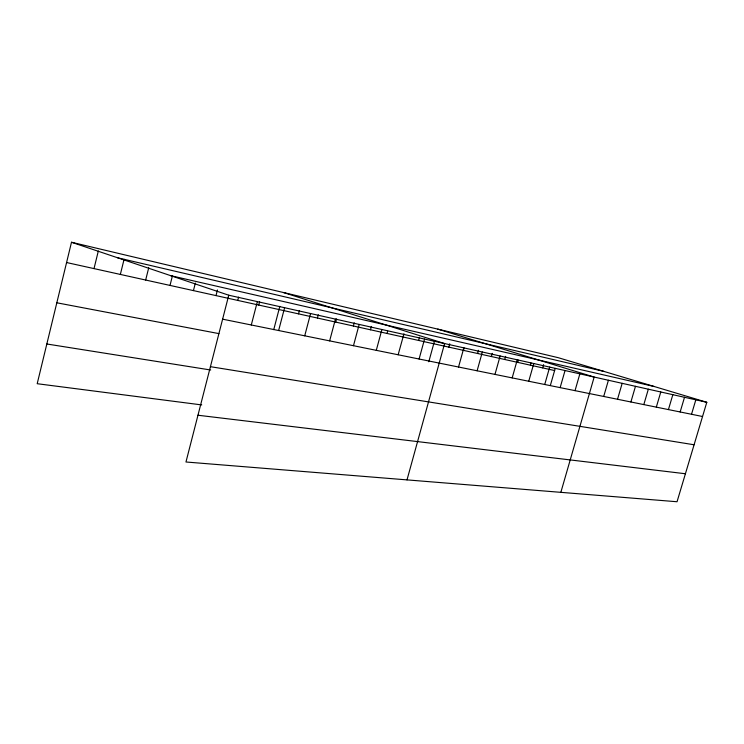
<?xml version="1.0" encoding="UTF-8"?>
<svg xmlns="http://www.w3.org/2000/svg" width="744" height="744" viewBox="0 0 744 744"><rect width="100%" height="100%" fill="white"/><g stroke="black" fill="none" stroke-linecap="round" stroke-linejoin="round"><path stroke-width="1.12" d="M71.498 242.256L228.761 295.21L185.963 461.996L677.04 501.744L706.8 402.29L558.279 357.697L71.498 242.256L37.2 383.709L201.745 404.922M94.014 268.603L98.338 250.951M120.351 274.434L124.09 259.303M145.666 280.032L148.744 267.701M170.013 285.426L172.506 275.522M193.44 290.606L195.356 283.055M216.011 295.601L217.453 289.983M237.764 300.418L238.619 297.107M251.295 324.979L257.359 301.608M258.745 305.059L259.591 301.813M273.746 329.639L279.828 306.351M278.637 330.522L284.608 307.718M298.549 313.866L299.423 310.518M304.724 335.814L310.601 313.54M317.437 318.051L318.311 314.759M329.648 340.873L335.442 319.102M335.702 322.087L336.567 318.86M353.381 326.002L354.228 322.822M353.474 345.709L359.185 324.421M370.484 329.787L371.386 326.439M376.287 350.331L381.914 329.518M387.047 333.452L387.643 331.257M398.142 354.767L403.973 333.758M418.649 340.445L419.523 337.255M419.095 359.017L424.564 339.069M428.795 361.742L434.598 340.64M407.005 479.889L444.605 343.561L283.436 292.513M448.809 347.123L449.729 343.793M458.537 367.015L463.847 347.867M463.428 350.359L464.042 348.173M477.62 353.493L478.522 350.266M477.109 370.782L482.344 352.014M491.393 356.543L492.277 353.363M494.974 374.409L500.145 355.995M504.767 359.501L505.65 356.367M512.179 377.896L517.275 359.836M517.759 362.384L518.391 360.152M530.388 365.174L531.011 362.979M528.751 381.254L533.783 363.537M542.674 367.889L543.594 364.634M544.729 384.499L549.695 367.099M550.355 385.439L555.229 368.401M560.148 387.624L565.04 370.54M575.028 390.647L579.855 373.86M560.846 492.342L594.168 377.059L437.77 329.118M603.71 396.459L608.415 380.249M617.529 399.268L622.17 383.337M630.893 401.974L635.478 386.313M643.811 404.597L648.34 389.196M656.32 407.135L660.784 391.986M668.428 409.591L672.836 394.683M680.156 411.971L684.517 397.296M691.52 414.269L695.826 399.835M197.96 415.236L685.419 473.751M46.826 343.988L210.701 370.01M210.422 366.68L694.087 444.773M56.823 302.789L218.903 333.61M222.614 319.167L702.55 416.51M66.579 262.53L554.615 370.54M228.761 295.21L706.8 402.29M170.748 275.671L654.246 386.517M117.617 257.787L603.877 371.386"/></g></svg>
